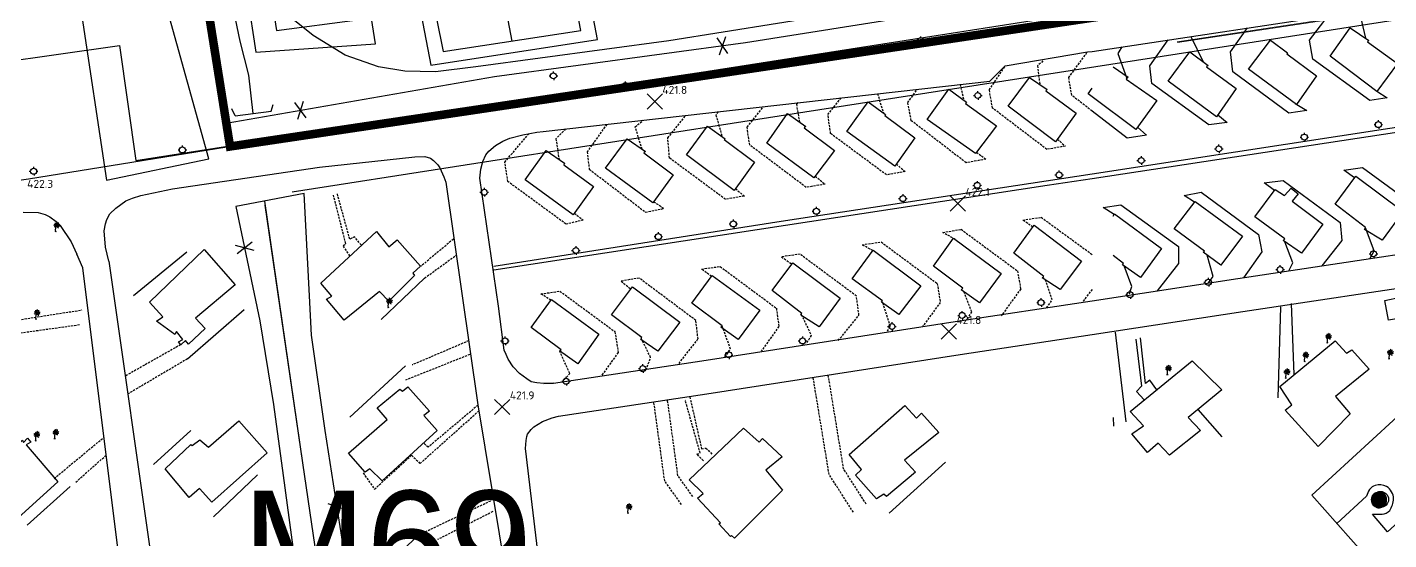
# Model space of a CAD drawing. Header units: metres. Extents: x 2 to 659295185, y -28 to 1124222152.
# Drawn here: x 656244.4 to 656563.3, y 1124216.8 to 1124336.9 of the extents above; entities that cross this region are included whole.
import ezdxf

# ---------------------------------------------------------------- set-up
doc = ezdxf.new("R2010")
doc.units = ezdxf.units.M
doc.header["$MEASUREMENT"] = 0
doc.linetypes.add('ACAD_ISO10W100', pattern=[18.5, 12, -3, 0.5, -3])
doc.linetypes.add('DASHED', pattern=[0.75, 0.5, -0.25])
doc.layers.get('0').update_dxf_attribs({"linetype": 'CONTINUOUS'})
doc.layers.add("a''brocal", color=220, linetype='CONTINUOUS', lineweight=15)
doc.layers.add('MANZANA URBA', color=30, linetype='ACAD_ISO10W100', lineweight=80)
for name, color, linetype in [('CANAL', 5, 'CONTINUOUS'), ('CARRET-PAV', 10, 'CONTINUOUS'), ('CASA', 7, 'CONTINUOUS'), ('CERCA', 7, 'CONTINUOUS'), ('CONCRETO', 7, 'DASHED'), ('MANZANA', 30, 'CONTINUOUS'), ('PALMERA', 3, 'CONTINUOUS'), ('Parcelas', 140, 'CONTINUOUS'), ('PARED', 7, 'CONTINUOUS'), ('PISCINA', 140, 'CONTINUOUS'), ('POSTE', 2, 'CONTINUOUS'), ('PUENTE', 7, 'CONTINUOUS'), ('PUNTO-ELEV', 7, 'CONTINUOUS')]:
    doc.layers.add(name, color=color, linetype=linetype)
doc.styles.add("PG'''Edf$0$Arial", font='arial.ttf')
doc.styles.add('SIMPLEX', font='SIMPLEX', dxfattribs={"width": 1.33})

# ---------------------------------------------------------------- blocks, each defined once
blk = doc.blocks.new('FENCTICK')
for p, q in [((-2, -4), (2, 4)), ((2, -4), (-2, 4))]:
    blk.add_line(p, q)
blk = doc.blocks.new('SPOTX')
for points in [[(-0.71, -0.71), (0, 0), (0.71, 0.71)], [(0.71, -0.71), (0, 0), (-0.71, 0.71)]]:
    blk.add_lwpolyline(points)
blk = doc.blocks.new('PALMERA')
at = {"layer": 'PALMERA'}
for points in [[(-1.23, 0.29, -0.633254), (0, 0, 0.424837), (1.47, -0.41)], [(-1.2, -0.41, -0.633254), (0, 0, 0.424837), (1.46, 0.44)], [(-0.69, -1.06, -0.633254), (0, 0, 0.424837), (0.88, 1.25)], [(-0.79, 0.99, -0.633254), (0, 0, 0.424837), (0.91, -1.23)], [(0, 0), (0, 0, 0.424837), (0.04, 1.52)]]:
    blk.add_lwpolyline(points, format="xyb", dxfattribs=at)
for centre, radius, start, end in [((3.67, -2.25), 4.3, 148.47066, 190.39807), ((-0.5, -3.71, -1.72), 0.688, 55.46637, 124.53363)]:
    blk.add_arc(centre, radius, start, end, dxfattribs=at)
blk = doc.blocks.new('POSTES')
at = {"layer": 'POSTE', "elevation": 431.35}
for points in [[(657805.97, 1127519.6), (657806.27, 1127519.61)], [(657806.94, 1127520.61), (657806.94, 1127520.31)], [(657807.68, 1127519.6), (657807.98, 1127519.61)], [(657807.07, 1127518.89), (657807.08, 1127518.59)]]:
    blk.add_lwpolyline(points, dxfattribs=at)
at = {"layer": 'POSTE', "color": 2}
blk.add_circle((657806.98, 1127519.6, 425.07), 0.7, dxfattribs=at)

msp = doc.modelspace()

# ---------------------------------------------------------------- hatches: boundary and pattern name
at = {"layer": 'PISCINA', "linetype": 'Continuous'}
h = msp.add_hatch(dxfattribs=at)
h.set_pattern_fill('DASH', color=256, scale=0.5, style=0)
h.set_pattern_definition([(0, (-206.493113, -356.56758), (0.0625, 0.0625), [0.0625, -0.0625])])
h.paths.add_polyline_path([(656559.1695, 1124226.1644, 1.00000453), (656562.9153, 1124226.1644, 1.00000453)])

# ---------------------------------------------------------------- linework, layer by layer
at = {"layer": "a''brocal", "elevation": 433.2399, "flags": 128}
for points in [[(656635.8867, 1124345.8732), (656635.8636, 1124346.0093), (656635.8636, 1124346.0093, 0.40919625), (656629.0456, 1124350.9367), (656513.8015, 1124333.4769)], [(656635.6896, 1124345.8397), (656635.6664, 1124345.9758, 0.40919625), (656629.0757, 1124350.739), (656513.8315, 1124333.2791)]]:
    msp.add_lwpolyline(points, format="xyb", dxfattribs=at)
at = {"layer": 'CANAL'}
for points, elevation in [([(656240.534, 1124700.9445), (656246.454, 1124657.7275), (656254.563, 1124607.9145), (656256.167, 1124591.5205), (656258.766, 1124576.3025), (656262.166, 1124554.5445), (656266.89, 1124521.9925), (656272.301, 1124489.2235), (656276.744, 1124452.7625), (656282.096, 1124408.4835), (656285.892, 1124387.5535), (656288.833, 1124366.0515), (656290.956, 1124352.1615), (656292.042, 1124344.1385), (656294.273, 1124333.5835), (656296.265, 1124325.6545), (656297.31, 1124316.6255)], 428.5125), ([(656240.534, 1124700.9445), (656246.454, 1124657.7275), (656254.563, 1124607.9145), (656256.167, 1124591.5205), (656258.766, 1124576.3025), (656262.166, 1124554.5445), (656266.89, 1124521.9925), (656272.301, 1124489.2235), (656276.744, 1124452.7625), (656282.096, 1124408.4835), (656285.892, 1124387.5535), (656288.833, 1124366.0515), (656290.956, 1124352.1615), (656292.042, 1124344.1385), (656294.273, 1124333.5835), (656296.265, 1124325.6545), (656297.31, 1124316.6255)], 428.5125), ([(656493.8615, 1124349.3857), (656471.045, 1124345.9415), (656394.706, 1124333.6785), (656349.49, 1124327.5795), (656340.062, 1124326.4035), (656332.875, 1124326.5915), (656326.697, 1124327.5865), (656318.879, 1124330.3165), (656311.412, 1124334.9435), (656305.898, 1124339.4135), (656301.422, 1124344.0165), (656296.948, 1124349.2675), (656292.666, 1124353.9855), (656290.091, 1124357.4825)], 428.2199), ([(656493.8615, 1124349.3857), (656471.045, 1124345.9415), (656394.706, 1124333.6785), (656349.49, 1124327.5795), (656340.062, 1124326.4035), (656332.875, 1124326.5915), (656326.697, 1124327.5865), (656318.879, 1124330.3165), (656311.412, 1124334.9435), (656305.898, 1124339.4135), (656301.422, 1124344.0165), (656296.948, 1124349.2675), (656292.666, 1124353.9855), (656290.091, 1124357.4825)], 428.2199), ([(656493.8615, 1124302.4424), (656421.034, 1124291.371), (656353.722, 1124280.796)], 859.7578), ([(656353.695, 1124280.055), (656415.444, 1124289.445), (656483.328, 1124299.829), (656493.8615, 1124301.4267)], 859.7578), ([(656300.0167, 1124296.1181), (656308.952, 1124234.7905), (656317.206, 1124178.4425)], 426.2108), ([(656300.133, 1124295.1595), (656308.952, 1124234.7905), (656317.206, 1124178.4425)], 426.2108)]:
    msp.add_lwpolyline(points, dxfattribs=dict(at, elevation=elevation))
at = {"layer": 'CANAL', "linetype": 'Continuous', "elevation": 428.4079, "flags": 128}
msp.add_lwpolyline([(656493.8615, 1124301.4267), (656541.606, 1124308.668), (656600.566, 1124317.654), (656600.797, 1124316.106), (656603.129, 1124316.4), (656602.81, 1124320.322), (656600.457, 1124320.106), (656600.72, 1124318.825), (656514.725, 1124305.614), (656493.8615, 1124302.4424)], dxfattribs=at)
at = {"layer": 'CARRET-PAV', "linetype": 'Continuous', "elevation": -2.535}
msp.add_lwpolyline([(656493.8615, 1124331.2225), (656624.274, 1124350.9205), (656628.207, 1124351.4975), (656630.185, 1124351.0755), (656632.441, 1124350.1035), (656634.413, 1124348.6075), (656636.255, 1124345.6375), (656636.898, 1124341.9765), (656642.946, 1124302.0485), (656646.27, 1124277.6285), (656652.492, 1124238.9895), (656651.917, 1124234.5155), (656649.908, 1124230.3705), (656647.031, 1124228.3745), (656639.522, 1124226.5795)], dxfattribs=at)
at = {"layer": 'CARRET-PAV'}
for points, elevation in [([(656493.8615, 1124338.6767), (656482.944, 1124336.9765), (656417.563, 1124326.8375), (656348.003, 1124317.3035), (656300.839, 1124310.3625), (656244.75, 1124301.3085), (656221.14, 1124297.9345)], 860.789), ([(656365.4441, 1124253.3952), (656367.736, 1124253.4785), (656365.4441, 1124253.3952), (656363.8186, 1124253.5362), (656362.4758, 1124253.8184), (656361.46, 1124254.4645), (656359.7194, 1124255.723), (656358.227, 1124257.3025), (656357.1044, 1124259.1089), (656356.6097, 1124260.167), (656356.175, 1124261.2055), (656354.851, 1124271.4915), (656350.486, 1124301.5345), (656350.6771, 1124303.625), (656351.142, 1124305.3935), (656351.8772, 1124307.007), (656352.521, 1124307.8245), (656354.1362, 1124309.1913), (656355.8305, 1124310.1777), (656357.5, 1124310.8575), (656360.4897, 1124311.6573), (656363.837, 1124312.2785), (656365.321, 1124312.4695), (656469.868, 1124324.2585), (656473.4914, 1124327.8011), (656492.8045, 1124331.0746), (656493.8615, 1124331.2225)], 860.1648), ([(656263.538, 1124282.0715), (656262.786, 1124285.3455), (656262.454, 1124289.1995), (656262.7443, 1124290.7891), (656263.118, 1124291.8105), (656263.7809, 1124293.1343), (656265.164, 1124294.4715), (656267.5128, 1124296.1693), (656269.116, 1124296.8235), (656271.0374, 1124297.4798), (656278.442, 1124299.0185), (656312.917, 1124304.1005), (656335.206, 1124306.5185), (656337.586, 1124306.5605), (656338.8635, 1124306.2225), (656339.62, 1124305.6695), (656340.6283, 1124304.6019), (656341.056, 1124303.9345), (656342.0402, 1124301.854), (656342.451, 1124300.5435), (656350.008, 1124248.3845)], 860.3989), ([(656243.471, 1124293.5035), (656247.0173, 1124293.4606), (656248.6558, 1124292.9934), (656249.756, 1124292.4755), (656251.2305, 1124291.3581), (656252.165, 1124290.4395), (656254.725, 1124286.5535), (656256.052, 1124283.7385)], 860.2038), ([(656275.7827, 1124143.511), (656266.815, 1124205.44), (656257.462, 1124280.461), (656256.052, 1124283.7385)], 1293.2381), ([(656263.538, 1124282.0715), (656273.818, 1124210.391), (656283.3623, 1124143.511)], 860.3989), ([(656263.538, 1124282.0715), (656273.818, 1124210.391), (656283.3623, 1124143.511)], 1291.7488), ([(656367.736, 1124253.4785), (656402.453, 1124258.711), (656461.772, 1124267.898), (656493.8615, 1124272.7754)], 1291.5147), ([(656380.4457, 1124143.511), (656378.116, 1124147.619), (656375.665, 1124150.98), (656373.891, 1124154.051), (656372.268, 1124156.585), (656371.126, 1124159.913), (656370.003, 1124167.356), (656366.431, 1124193.685), (656362.909, 1124223.119), (656361.18, 1124238.2), (656361.2864, 1124240.0458), (656361.4733, 1124240.9785), (656361.642, 1124241.54), (656362.4545, 1124242.6572), (656363.116, 1124243.208), (656365.163, 1124244.465), (656367.428, 1124245.357), (656368.8964, 1124245.7793), (656403.6291, 1124251.0142), (656462.9529, 1124260.2019), (656493.8615, 1124264.8998)], 1291.7164), ([(656350.008, 1124248.3845), (656358.287, 1124198.306), (656362.473, 1124167.892), (656364.927, 1124156.507), (656368.264, 1124149.86), (656371.407, 1124144.258), (656371.9154, 1124143.511)], 859.8756), ([(656350.008, 1124248.3845), (656358.287, 1124198.306), (656362.473, 1124167.892), (656364.927, 1124156.507), (656368.264, 1124149.86), (656371.407, 1124144.258), (656371.9154, 1124143.511)], 1291.2255)]:
    msp.add_lwpolyline(points, dxfattribs=dict(at, elevation=elevation))
at = {"layer": 'CARRET-PAV', "linetype": 'Continuous', "flags": 128}
for points, elevation in [([(656493.8615, 1124272.7754), (656528.019, 1124277.967), (656575.581, 1124285.163), (656580.458, 1124284.815), (656584.974, 1124284.284), (656587.943, 1124283.147), (656592.438, 1124281.06), (656598.499, 1124277.3), (656602.5447, 1124273.7276), (656607.068, 1124267.764), (656609.872, 1124262.375), (656611.975, 1124256.138), (656613.291, 1124250.967), (656614.516, 1124243.948), (656614.838, 1124237.955), (656615.493, 1124232.919), (656615.618, 1124230.921), (656617.09, 1124228.423), (656619.048, 1124226.673), (656621.068, 1124225.17), (656623.472, 1124224.734), (656627.017, 1124225.238), (656639.522, 1124226.5795)], 428.8149), ([(656493.8615, 1124264.8998), (656529.1864, 1124270.2689), (656575.8901, 1124277.335)], 429.0166)]:
    msp.add_lwpolyline(points, dxfattribs=dict(at, elevation=elevation))
at = {"layer": 'CASA', "linetype": 'Continuous'}
for points, elevation in [([(656535.648, 1124333.853), (656539.651, 1124330.842), (656539.468, 1124330.613), (656546.425, 1124325.447), (656541.711, 1124318.765), (656530.491, 1124327.073)], 431.5593), ([(656554.326, 1124336.746), (656558.669, 1124333.747), (656558.389, 1124333.477), (656565.401, 1124328.36), (656560.515, 1124321.835), (656549.585, 1124330.07)], 431.6379), ([(656516.722, 1124331.109), (656521.032, 1124327.868), (656520.653, 1124327.626), (656527.617, 1124322.511), (656522.983, 1124315.916), (656511.646, 1124324.208)], 431.5691), ([(656550.796, 1124295.409), (656555.6, 1124301.945), (656566.706, 1124293.693), (656561.824, 1124286.949), (656557.626, 1124289.474), (656557.906, 1124289.921)], 432.1091), ([(656531.995, 1124292.472), (656536.741, 1124298.837), (656538.935, 1124297.457), (656540.492, 1124299.133), (656542.083, 1124297.858), (656540.71, 1124296.082), (656547.874, 1124290.723), (656542.868, 1124283.92), (656538.615, 1124286.875), (656539.029, 1124287.312)], 432.1091), ([(656513.096, 1124289.627), (656518.006, 1124296.072), (656529.053, 1124287.888), (656524.008, 1124281.106), (656524.086, 1124281.284), (656524.009, 1124281.126), (656519.858, 1124284.153), (656520.158, 1124284.429)], 431.9618), ([(656563.245, 1124268.233), (656562.399, 1124272.833), (656566.076, 1124273.665), (656566.93, 1124268.827)], 432.4134), ([(656550.751, 1124263.434), (656553.403, 1124260.499), (656554.708, 1124261.294), (656558.754, 1124256.77), (656550.896, 1124250.331), (656554.309, 1124246.321), (656546.828, 1124238.642), (656539.062, 1124247.124), (656540.669, 1124248.424), (656537.828, 1124252.704)], 432.0502), ([(656517.298, 1124258.715), (656524.251, 1124251.918), (656516.32, 1124245.444), (656519.205, 1124242.386), (656511.984, 1124236.61), (656509.303, 1124239.441), (656506.798, 1124237.216), (656503.137, 1124241.636), (656505.927, 1124243.493), (656502.746, 1124246.825)], 431.8146)]:
    msp.add_lwpolyline(points, close=True, dxfattribs=dict(at, elevation=elevation))
for points, elevation in [([(656498.7495, 1124327.5887), (656502.292, 1124325.138), (656501.859, 1124324.739), (656509.028, 1124319.702), (656504.12, 1124312.935), (656493.8615, 1124320.5727)], 431.4906), ([(656498.7495, 1124292.6171), (656499.129, 1124293.12), (656510.136, 1124285.036), (656505.19, 1124278.226), (656501.007, 1124281.181), (656501.167, 1124281.535), (656498.7495, 1124283.3959)], 431.8342)]:
    msp.add_lwpolyline(points, dxfattribs=dict(at, elevation=elevation))
at = {"layer": 'CASA'}
for points, elevation in [([(656479.154, 1124325.109), (656483.319, 1124322.26), (656482.981, 1124321.962), (656490.091, 1124316.736), (656485.278, 1124309.988), (656474.155, 1124318.399)], 862.7423), ([(656460.294, 1124322.368), (656464.414, 1124319.35), (656464.167, 1124319.002), (656471.477, 1124313.788), (656466.51, 1124307.27), (656455.247, 1124315.244)], 862.8012), ([(656441.4, 1124319.377), (656445.488, 1124316.449), (656445.325, 1124316.21), (656452.351, 1124310.93), (656447.616, 1124304.343), (656436.37, 1124312.422)], 862.7521), ([(656422.495, 1124316.681), (656426.765, 1124313.631), (656426.385, 1124313.299), (656433.503, 1124307.962), (656428.699, 1124301.581), (656417.653, 1124309.682)], 862.8503), ([(656403.775, 1124313.693), (656407.874, 1124310.739), (656407.641, 1124310.588), (656414.818, 1124305.23), (656410.016, 1124298.648), (656398.888, 1124306.95)], 862.4871), ([(656384.988, 1124310.745), (656389.231, 1124307.735), (656388.824, 1124307.45), (656395.764, 1124302.284), (656390.978, 1124295.71), (656379.907, 1124303.858)], 862.5951), ([(656365.967, 1124307.974), (656370.288, 1124305.003), (656370.104, 1124304.656), (656377.079, 1124299.526), (656372.315, 1124292.949), (656361.076, 1124301.127)], 862.4576), ([(656475.515, 1124283.941), (656480.316, 1124290.476), (656491.353, 1124282.078), (656486.402, 1124275.389), (656482.151, 1124278.133), (656482.545, 1124278.497)], 863.1056), ([(656326.2486, 1124289.0465), (656329.153, 1124285.398), (656331.127, 1124287.064), (656336.521, 1124280.888), (656334.726, 1124279.243), (656335.146, 1124278.734), (656329.149, 1124272.722), (656326.913, 1124274.953), (656318.666, 1124268.276), (656314.5, 1124273.16), (656315.82, 1124273.881), (656313.187, 1124276.887)], 863.351), ([(656461.383, 1124287.485), (656472.535, 1124279.206), (656467.501, 1124272.324), (656463.218, 1124275.342), (656463.611, 1124275.745), (656456.692, 1124280.917)], 863.2332), ([(656285.9038, 1124284.8106), (656293.156, 1124276.528), (656283.884, 1124268.728), (656286.155, 1124266.275), (656282.207, 1124262.592), (656281.511, 1124263.487), (656280.382, 1124262.469), (656279.848, 1124263.177), (656280.859, 1124263.733), (656279.387, 1124265.58), (656279, 1124264.866), (656274.692, 1124268.01), (656276.172, 1124269.028), (656273.121, 1124272.47)], 863.2037), ([(656437.674, 1124277.909), (656442.564, 1124284.614), (656453.74, 1124276.293), (656448.614, 1124269.531), (656444.534, 1124272.423), (656444.764, 1124272.751)], 863.2136), ([(656418.897, 1124275.196), (656423.747, 1124281.702), (656434.868, 1124273.387), (656429.911, 1124266.645), (656425.66, 1124269.419), (656425.893, 1124269.831)], 863.0761), ([(656400.138, 1124272.257), (656404.875, 1124278.68), (656416.061, 1124270.589), (656410.928, 1124263.709), (656406.874, 1124266.573), (656407.192, 1124266.914)], 863.1743), ([(656381.303, 1124269.476), (656386.172, 1124276.04), (656397.278, 1124267.731), (656392.131, 1124260.948), (656388.161, 1124263.719), (656388.397, 1124264.157)], 862.8503), ([(656367.235, 1124273.111), (656378.284, 1124264.983), (656373.389, 1124258.029), (656369.138, 1124261.045), (656369.484, 1124261.32), (656362.435, 1124266.507)], 862.4576), ([(656333.589, 1124252.608), (656338.626, 1124246.902), (656337.325, 1124245.878), (656340.452, 1124242.368), (656327.582, 1124230.591), (656324.678, 1124233.425), (656323.559, 1124232.624), (656319.701, 1124237.073), (656328.78, 1124244.989), (656326.385, 1124247.713), (656331.684, 1124252.048), (656332.348, 1124251.566)], 863.0663), ([(656436.972, 1124236.736), (656449.997, 1124248.213), (656452.734, 1124245.284), (656453.896, 1124246.416), (656457.966, 1124241.896), (656449.882, 1124235.462), (656452.493, 1124232.655), (656445.702, 1124226.935), (656445.085, 1124227.508), (656443.357, 1124226.389), (656438.461, 1124231.942), (656439.852, 1124233.24)], 863.6259), ([(656294.001, 1124244.665), (656300.629, 1124237.191), (656287.683, 1124225.593), (656284.776, 1124228.831), (656282.369, 1124226.666), (656276.721, 1124233.411), (656282.784, 1124239.07), (656283.102, 1124238.851), (656284.846, 1124240.195), (656286.864, 1124238.444)], 863.2626), ([(656412.1836, 1124242.9681), (656415.905, 1124239.663), (656416.681, 1124240.497), (656421.222, 1124236.231), (656417.409, 1124233.11), (656421.372, 1124228.435), (656410.08, 1124217.198), (656409.368, 1124217.804), (656409.14, 1124217.567), (656406.445, 1124220.493), (656406.823, 1124220.749), (656401.418, 1124226.51), (656402.736, 1124227.601), (656399.4912, 1124230.8498)], 863.5277), ([(656232.196, 1124226.319), (656240.875, 1124234.288), (656238.919, 1124236.593), (656243.34, 1124240.156), (656243.579, 1124239.611), (656244.529, 1124240.621), (656245.292, 1124239.653), (656244.196, 1124238.998), (656251.611, 1124230.365), (656238.931, 1124218.863)], 863.6161)]:
    msp.add_lwpolyline(points, close=True, dxfattribs=dict(at, elevation=elevation))
at = {"layer": 'CASA', "elevation": 862.8405}
msp.add_lwpolyline([(656493.8615, 1124320.5727), (656492.894, 1124321.293), (656493.8615, 1124322.5819)], dxfattribs=at)
at = {"layer": 'CERCA'}
for points, elevation in [([(656093.986, 1124323.2805), (656166.703, 1124334.3145), (656284.749, 1124353.1385), (656291.057, 1124314.4135), (656353.847, 1124325.3255), (656412.652, 1124333.2735), (656480.293, 1124344.0955), (656493.8615, 1124346.0625)], 431.4872), ([(656093.986, 1124323.2805), (656166.703, 1124334.3145), (656284.749, 1124353.1385), (656291.057, 1124314.4135), (656353.847, 1124325.3255), (656412.652, 1124333.2735), (656480.293, 1124344.0955), (656493.8615, 1124346.0625)], 431.4872), ([(656331.0934, 1124143.511), (656329.644, 1124147.281), (656327.171, 1124159.698), (656324.063, 1124175.637), (656320.866, 1124195.936), (656318.509, 1124214.914), (656314.248, 1124242.35), (656311.04, 1124264.715), (656310.553, 1124273.975), (656309.303, 1124297.892), (656293.313, 1124294.874), (656298.94, 1124268.109), (656302.115, 1124248.469), (656304.355, 1124231.854), (656307.205, 1124210.99), (656310.275, 1124193.184), (656313.104, 1124174.667), (656316.347, 1124157.06), (656317.813, 1124144.116), (656317.9611, 1124143.511)], 861.4268)]:
    msp.add_lwpolyline(points, dxfattribs=dict(at, elevation=elevation))
at = {"layer": 'CONCRETO', "linetype": 'Continuous'}
for points, elevation in [([(656556.3661, 1124340.6634), (656557.8459, 1124334.3155)], 428.8149), ([(656560.5694, 1124321.9076), (656562.992, 1124320.323), (656558.889, 1124319.712), (656545.552, 1124329.409), (656544.766, 1124333.801), (656549.1431, 1124339.5724)], 431.6379), ([(656523.2723, 1124316.3277), (656525.486, 1124314.534), (656521.156, 1124314.01), (656507.854, 1124323.693), (656507.402, 1124327.838), (656511.6978, 1124333.9165)], 431.5691), ([(656516.9876, 1124334.7155), (656519.8911, 1124328.726)], 428.8149), ([(656526.297, 1124331.087), (656530.2501, 1124336.7187)], 431.5593), ([(656500.8363, 1124332.276), (656499.841, 1124330.686), (656501.963, 1124324.832)], 428.2803), ([(656541.4214, 1124318.9795), (656544.149, 1124317.399), (656539.949, 1124316.704), (656526.841, 1124326.393), (656526.297, 1124331.087)], 431.5593), ([(656504.4733, 1124313.4221), (656506.585, 1124311.586), (656502.094, 1124310.901), (656493.8615, 1124317.2324)], 431.4906), ([(656555.3213, 1124301.5658), (656552.809, 1124303.376), (656557.188, 1124303.976), (656570.517, 1124294.243), (656571.132, 1124289.964), (656567.1221, 1124283.8832)], 432.1091), ([(656536.5887, 1124298.6328), (656534.148, 1124300.392), (656538.575, 1124300.997), (656551.959, 1124291.136), (656552.308, 1124286.881), (656547.6939, 1124280.9438)], 432.1091), ([(656517.8726, 1124295.897), (656515.416, 1124297.447), (656519.428, 1124298.233), (656532.834, 1124288.343), (656533.617, 1124284.263), (656529.276, 1124278.162)], 431.9618), ([(656496.4621, 1124294.6085), (656500.573, 1124295.234), (656514.1, 1124285.511), (656514.05, 1124281.489), (656509.0899, 1124275.09)], 431.8342), ([(656499.0298, 1124292.9886), (656496.4621, 1124294.6085)], 431.8342), ([(656558.8938, 1124282.6383), (656559.926, 1124284.444), (656557.8848, 1124289.8872)], 428.9086), ([(656539.95, 1124279.814), (656540.866, 1124281.648), (656538.9886, 1124286.6155)], 428.7025), ([(656521.0459, 1124276.9072), (656522.18, 1124278.45), (656520.8335, 1124283.4417)], 428.7025), ([(656502.579, 1124274.388), (656503.191, 1124276.156), (656501.3251, 1124280.9564)], 428.7221), ([(656537.942, 1124271.3873), (656537.364, 1124250.025)], 429.1344), ([(656541.1937, 1124255.4986), (656540.548, 1124272.129)], 429.7726), ([(656501.858, 1124244.446), (656499.293, 1124265.465)], 429.1737), ([(656504.086, 1124263.771), (656505.431, 1124252.798), (656504.233, 1124251.535), (656506.0766, 1124249.5463)], 429.3504), ([(656509.0137, 1124251.9462), (656507.383, 1124254.21), (656506.333, 1124253.368), (656505.161, 1124264.062)], 429.3504), ([(656498.7495, 1124245.4157), (656498.894, 1124243.437)], 428.9872)]:
    msp.add_lwpolyline(points, dxfattribs=dict(at, elevation=elevation))
at = {"layer": 'CONCRETO'}
for points, elevation in [([(656493.8615, 1124317.2324), (656489.09, 1124320.902), (656488.369, 1124325.06), (656492.7487, 1124331.0544)], 862.8405), ([(656485.7465, 1124310.6449), (656487.579, 1124309.032), (656483.255, 1124308.246), (656470.524, 1124317.928), (656469.772, 1124322.173), (656473.493, 1124327.763)], 862.7423), ([(656482.338, 1124328.978), (656481.046, 1124327.825), (656481.5943, 1124323.4398)], 859.6008), ([(656443.5642, 1124321.3341), (656444.997, 1124316.8008)], 859.8167), ([(656466.7617, 1124307.6003), (656468.959, 1124305.968), (656464.349, 1124305.106), (656451.51, 1124314.977), (656450.665, 1124319.204), (656452.9659, 1124322.3708)], 862.8012), ([(656462.927, 1124323.5052), (656462.927, 1124323.5052), (656463.7867, 1124319.8095)], 859.4535), ([(656429.0104, 1124301.9946), (656431.295, 1124300.104), (656426.89, 1124299.348), (656413.677, 1124309.265), (656413.026, 1124313.483), (656416.9256, 1124318.2894)], 862.8503), ([(656424.899, 1124319.2354), (656424.604, 1124318.836), (656425.2946, 1124314.6813)], 859.7578), ([(656447.9687, 1124304.8336), (656450.103, 1124303.069), (656445.679, 1124302.276), (656432.614, 1124311.947), (656431.975, 1124316.403), (656435.1423, 1124320.4379)], 862.7521), ([(656388.4644, 1124308.2789), (656386.816, 1124313.55), (656388.6948, 1124315.0972)], 862.5951), ([(656410.3149, 1124299.0578), (656412.41, 1124297.311), (656407.981, 1124296.535), (656394.875, 1124306.225), (656394.477, 1124310.946), (656398.7114, 1124316.1926)], 862.4871), ([(656406.2612, 1124317.0944), (656405.754, 1124316.289), (656407.2071, 1124311.2197)], 859.8364), ([(656372.5872, 1124293.3248), (656374.691, 1124291.679), (656370.642, 1124290.742), (656357.039, 1124300.694), (656356.296, 1124305.264), (656361.9109, 1124311.9038)], 862.4576), ([(656370.5322, 1124313.049), (656368.275, 1124310.743), (656369.0025, 1124305.8869)], 859.64), ([(656380.168, 1124314.11), (656375.577, 1124307.676), (656376.093, 1124303.6), (656389.256, 1124293.551), (656393.513, 1124294.39), (656391.1653, 1124295.9672)], 859.7284), ([(656320.0375, 1124283.3134), (656318.403, 1124285.706), (656319.053, 1124286.157), (656316.124, 1124297.735)], 860.6316), ([(656322.6951, 1124285.8507), (656321.104, 1124287.761), (656319.995, 1124287.197), (656317.029, 1124297.994)], 860.5334), ([(656479.9983, 1124290.0435), (656477.589, 1124291.701), (656481.918, 1124292.342), (656493.8615, 1124283.6408)], 863.1056), ([(656461.8101, 1124287.168), (656458.891, 1124288.783), (656463.158, 1124289.521), (656476.361, 1124279.791), (656477.121, 1124275.543), (656472.567, 1124269.241)], 863.2332), ([(656344.257, 1124287.208), (656336.662, 1124280.885)], 859.8364), ([(656442.5029, 1124284.5302), (656439.969, 1124285.898), (656444.424, 1124286.574), (656457.561, 1124276.841), (656458.3, 1124272.416), (656454.174, 1124266.768)], 863.2136), ([(656337.51, 1124278.089), (656344.997, 1124283.544)], 860.3174), ([(656434.404, 1124263.469), (656439.249, 1124269.373), (656438.651, 1124273.889), (656425.45, 1124283.689), (656421.121, 1124283.091), (656423.5115, 1124281.3861)], 859.8462), ([(656404.7193, 1124278.4689), (656402.348, 1124280.222), (656406.737, 1124280.812), (656419.903, 1124271.035), (656420.482, 1124266.745), (656416.378, 1124260.994)], 863.1743), ([(656397.1, 1124258.098), (656401.551, 1124263.837), (656401.06, 1124268.158), (656387.78, 1124278.082), (656383.522, 1124277.402), (656385.8219, 1124275.568)], 859.6597), ([(656483.2024, 1124271.1389), (656484.506, 1124272.97), (656482.9312, 1124277.6294)], 860.0229), ([(656367.0972, 1124272.9214), (656364.763, 1124274.384), (656369.2, 1124275.044), (656382.102, 1124265.543), (656382.839, 1124260.666), (656378.9084, 1124255.1624)], 862.4576), ([(656464.656, 1124268.53), (656465.67, 1124270.227), (656463.8195, 1124274.9182)], 860.0229), ([(656493.8615, 1124275.4398), (656491.5317, 1124272.4053)], 863.1056), ([(656237.9021, 1124267.6165), (656257.262, 1124270.627)], 860.1309), ([(656445.916, 1124265.661), (656446.596, 1124266.753), (656444.831, 1124272.387)], 859.9247), ([(656256.707, 1124267.11), (656240.75, 1124264.9)], 859.9836), ([(656407.856, 1124259.623), (656409.183, 1124261.463), (656407.192, 1124266.914)], 859.7677), ([(656425.7478, 1124269.5742), (656428.059, 1124264.65), (656426.871, 1124262.737)], 863.0761), ([(656389.639, 1124257.295), (656390.457, 1124259.499), (656387.9946, 1124264.4588)], 859.532), ([(656280.3632, 1124262.4808), (656267.3996, 1124255.1458)], 860.1309), ([(656347.824, 1124263.405), (656334.639, 1124257.762)], 860.0916), ([(656370.213, 1124254.261), (656371.51, 1124255.767), (656369.138, 1124261.045)], 859.9836), ([(656281.9466, 1124259.1584), (656268.0025, 1124250.9414)], 860.4941), ([(656333.081, 1124254.249), (656348.2808, 1124260.3062)], 860.4352), ([(656437.9423, 1124223.2206), (656432.2596, 1124232.0737), (656428.522, 1124254.8346)], 861.0341), ([(656440.942, 1124225.146), (656435.658, 1124233.378), (656432.0471, 1124255.4341)], 861.0341), ([(656350.033, 1124248.316), (656338.343, 1124238.472), (656337.415, 1124239.324)], 860.1505), ([(656397.6873, 1124225.0539), (656393.7457, 1124230.5619), (656391.2029, 1124249.1252)], 860.6905), ([(656400.323, 1124226.94), (656396.848, 1124231.796), (656394.414, 1124249.565)], 860.6905), ([(656402.81, 1124235.313), (656401.305, 1124236.848), (656402.046, 1124237.132), (656398.552, 1124249.51)], 859.7971), ([(656399.634, 1124250.264), (656402.379, 1124238.102), (656403.407, 1124238.287), (656404.873, 1124236.766)], 859.7971), ([(656323.116, 1124232.435), (656325.801, 1124228.624), (656334.448, 1124236.585), (656336.454, 1124234.663), (656350.2382, 1124246.9925)], 860.6709), ([(656250.726, 1124231.133), (656262.4583, 1124240.8323)], 860.8083), ([(656255.809, 1124230.284), (656262.928, 1124236.6083)], 860.2487), ([(656336.968, 1124218.337), (656353.268, 1124226.052)], 860.4843), ([(656353.48, 1124223.383), (656340.57, 1124216.833)], 860.4843)]:
    msp.add_lwpolyline(points, dxfattribs=dict(at, elevation=elevation))
at = {"layer": 'CONCRETO', "linetype": 'Continuous', "elevation": 429.7726}
msp.add_lwpolyline([(656573.2885, 1124227.935), (656563.07, 1124218.681), (656559.551, 1124222.746), (656561.76, 1124222.766, 0.23610568), (656563.549, 1124223.681, 0.15824163), (656564.45, 1124226.396, 0.27382778), (656562.793, 1124229.237, 0.20455143), (656560.157, 1124229.514, 0.16314116), (656558.848, 1124228.575, 0.1035401), (656558.139, 1124226.982), (656551.1723, 1124220.5695)], format="xyb", dxfattribs=at)
at = {"layer": 'MANZANA', "lineweight": -3}
for p, q in [((656326, 1124333), (656269, 1124699)), ((656242, 1124694), (656298, 1124331)), ((656378, 1124334), (656371, 1124371)), ((656332, 1124364), (656339, 1124328)), ((656269.868, 1124305.6169), (656631.6249, 1124362.2419)), ((656339, 1124328), (656378, 1124334)), ((656092.6493, 1124307.8364), (656266.0204, 1124332.5779)), ((656266.0204, 1124332.5779), (656269.868, 1124305.6169)), ((656298, 1124331), (656326, 1124333))]:
    msp.add_line(p, q, dxfattribs=at)
at = {"layer": 'MANZANA', "lineweight": -2}
for p, q in [((656608.802, 1124345.3728), (656513.7604, 1124330.5858)), ((656513.7604, 1124330.5858), (656420.5741, 1124316.0187)), ((656420.5741, 1124316.0187), (656306.4846, 1124298.2623))]:
    msp.add_line(p, q, dxfattribs=at)
at = {"layer": 'MANZANA URBA', "const_width": 2, "elevation": 431.8481}
msp.add_lwpolyline([(656355.8205, 1124724.4855), (656552.068, 1124752.702), (656566.929, 1124753.861), (656570.054, 1124752.777), (656572.016, 1124751.345), (656574.1268, 1124748.8457), (656575.418, 1124746.243), (656575.8434, 1124744.5896), (656576.58, 1124734.9575), (656633.007, 1124367.9395), (656632.2234, 1124364.0766), (656631.9415, 1124363.1111), (656631.2061, 1124361.755), (656630.0492, 1124360.5508), (656628.5702, 1124359.6981), (656627.1492, 1124359.3231), (656602.0496, 1124355.5036), (656512.5694, 1124341.8873), (656291.9428, 1124308.9265), (656284.889, 1124353.1609), (656090.4356, 1124322.5221), (656035.9316, 1124486.7198)], dxfattribs=at)
at = {"layer": 'MANZANA URBA', "elevation": 429.2343}
msp.add_lwpolyline([(656187.8005, 1124031.908), (656187.701, 1124031.956), (656090.4356, 1124322.5221), (656284.749, 1124353.1385), (656291.057, 1124314.4135), (656291.9428, 1124308.9265), (656620.508, 1124357.8535), (656625.917, 1124359.3147), (656628.258, 1124359.7947), (656628.207, 1124351.4975), (656630.185, 1124351.0755), (656632.441, 1124350.1035), (656634.413, 1124348.6075), (656636.255, 1124345.6375)], dxfattribs=at)
at = {"layer": 'Parcelas', "lineweight": -3}
msp.add_line((656351.7615, 1124365.2168), (656357.9702, 1124333.6437), dxfattribs=at)
for points in [[(656302.8522, 1124336.0767), (656321.7605, 1124338.6011), (656266.2064, 1124693.2928), (656247.2122, 1124691.3302), (656302.8522, 1124336.0767)], [(656335.6106, 1124362.2146), (656341.8308, 1124331.1479), (656374.1096, 1124336.1394), (656367.9123, 1124368.2189), (656335.6106, 1124362.2146)], [(656263, 1124301), (656287, 1124306), (656277, 1124342), (656257, 1124341), (656263, 1124301), (656263, 1124301)]]:
    msp.add_lwpolyline(points, dxfattribs=at)
at = {"layer": 'PARED'}
for points, elevation in [([(656281.838, 1124284.204), (656269.363, 1124273.918)], 862.9092), ([(656327.353, 1124268.405), (656337.51, 1124278.089)], 862.7816), ([(656281.9466, 1124259.1584), (656295.268, 1124270.772)], 862.2809), ([(656320.012, 1124245.546), (656333.033, 1124257.512)], 860.0916), ([(656580.804, 1124245.505), (656573.89, 1124253.497), (656545.278, 1124227.217), (656569.662, 1124199.717), (656596.596, 1124225.27), (656593.831, 1124227.699)], 431.9127), ([(656518.6031, 1124247.3077), (656524.252, 1124240.934)], 431.8146), ([(656282.758, 1124242.39), (656274.024, 1124234.401)], 862.2318), ([(656446.335, 1124222.986), (656459.544, 1124234.971)], 862.7816), ([(656288.055, 1124222.144), (656298.388, 1124231.978)], 862.2318), ([(656244.465, 1124220.199), (656254.535, 1124229.289)], 862.4969), ([(656336.414, 1124218.087), (656327.424, 1124209.931)], 862.5362)]:
    msp.add_lwpolyline(points, dxfattribs=dict(at, elevation=elevation))
at = {"layer": 'PISCINA'}
msp.add_circle((656561.397, 1124226.243, 429.7922), 1.8729, dxfattribs=at)
at = {"layer": 'PUENTE', "elevation": 428.5125}
for points in [[(656301.569, 1124317.2005), (656302.012, 1124318.7595)], [(656301.569, 1124317.2005), (656302.012, 1124318.7595)], [(656293.157, 1124316.1235), (656292.348, 1124317.7355)], [(656293.157, 1124316.1235), (656292.348, 1124317.7355)], [(656293.157, 1124316.1235), (656301.569, 1124317.2005)], [(656293.157, 1124316.1235), (656301.569, 1124317.2005)]]:
    msp.add_lwpolyline(points, dxfattribs=at)

# ---------------------------------------------------------------- block references
at = {"layer": 'CERCA'}
for p, xscale, yscale, zscale, rotation in [((656407.3076, 1124332.5512, 431.4872), 0.4999999999995702, 0.4999999999995702, 0.4999999999995702, 7.697370629269702), ((656308.4738, 1124317.4403, 431.4872), 0.4999999999563583, 0.4999999999563583, 0.4999999999563583, 9.85872111144115), ((656308.4738, 1124317.4403, 431.4872), 0.4999999999563583, 0.4999999999563583, 0.4999999999563583, 9.85872111144115), ((656295.3394, 1124285.2357, 861.4562), 0.4999999999854648, 0.4999999999854648, 0.4999999999854648, 281.872797778434), ((656317.02, 1124224.5017, 861.4562), 0.4999999999874764, 0.4999999999874764, 0.4999999999874764, 98.82790349616424)]:
    msp.add_blockref('FENCTICK', p, dxfattribs=dict(at, xscale=xscale, yscale=yscale, zscale=zscale, rotation=rotation))
at = {"layer": 'PALMERA', "xscale": 0.5, "yscale": 0.5, "zscale": 0.5}
for p in [(656251.335, 1124290.507, 869.2218), (656329.254, 1124272.704, 869.2218), (656246.731, 1124269.986, 867.1601), (656246.687, 1124241.466, 867.1994), (656251.112, 1124241.969, 867.2289), (656385.387, 1124224.526, 869.32)]:
    msp.add_blockref('PALMERA', p, dxfattribs=at)
at = {"layer": 'PALMERA', "linetype": 'Continuous', "xscale": 0.5, "yscale": 0.5, "zscale": 0.5}
for p in [(656549.203, 1124264.443, 433.0712), (656543.8711, 1124260.0638, 436.0851), (656563.676, 1124260.679, 435.5844), (656511.709, 1124256.97, 438.4217), (656539.472, 1124256.1463, 434.8481)]:
    msp.add_blockref('PALMERA', p, dxfattribs=at)
at = {"layer": 'POSTE'}
for p in [(-1353.2668, -3185.8881, 3.7202), (-1439.2978, -3194.1234, 3.7202), (-1422.4157, -3196.4185, 3.7202), (-1339.8962, -3198.7136, 3.7202), (-1526.1888, -3211.4784, 3.9055), (-1561.0378, -3216.4743, 3.9055), (-1320.8533, -3217.3443, 3.7202), (-1455.5045, -3221.3945, 3.7202), (-1340.0313, -3219.7744, 3.7202), (-1357.4536, -3222.8795, 3.7202), (-1377.712, -3225.8496, 3.7202), (-1397.1601, -3228.8198, 3.7202), (-1414.7175, -3231.7899, 3.7202), (-1434.0306, -3235.03, 3.7202), (-1325.0996, -3247.2411, 3.7202), (-1343.5724, -3250.241, 3.7202), (-1360.0196, -3252.8507, 3.7202), (-1450.6425, -3256.2258, 3.7202), (-1380.9534, -3256.2258, 3.7202), (-1398.2406, -3259.466, 3.7202), (-1418.364, -3262.7061, 3.7202), (-1436.3265, -3265.6762, 3.7202)]:
    msp.add_blockref('POSTES', p, dxfattribs=at)
at = {"layer": 'POSTE', "linetype": 'Continuous'}
for p in [(-1246.0798, -3205.5409, 4.285), (-1263.4268, -3208.4699, 4.2948), (-1283.4578, -3211.2209, 4.0592), (-1301.6238, -3213.9609, 3.9021), (-1247.2308, -3235.8049, 3.7451), (-1269.0908, -3239.4919, 4.0101), (-1285.9138, -3242.4809, 3.6567), (-1304.2528, -3245.3759, 3.6862)]:
    msp.add_blockref('POSTES', p, dxfattribs=at)
at = {"layer": 'PUNTO-ELEV', "xscale": 2.5, "yscale": 2.5, "zscale": 2.5}
for p in [(656391.422, 1124319.4775, 428.5613), (656391.422, 1124319.4775, 428.5613), (656462.421, 1124295.565, 860.2389), (656460.306, 1124265.58, 859.9444), (656355.699, 1124247.9, 860.0229)]:
    msp.add_blockref('SPOTX', p, dxfattribs=at)

# ---------------------------------------------------------------- texts
at = {"layer": 'MANZANA URBA', "insert": (656294.7436, 1124228.2915, 432.8872), "char_height": 25, "attachment_point": 1, "style": "PG'''Edf$0$Arial"}
msp.add_mtext_dynamic_manual_height_columns('{\\LM69}', width=462.357999, gutter_width=12.5, heights=[0], dxfattribs=at)
at = {"layer": 'PUNTO-ELEV', "style": 'SIMPLEX'}
for s, p in [('421.8', (656393.1898, 1124321.2453, 428.5613)), ('421.8', (656393.1898, 1124321.2453, 428.5613)), ('422.3', (656244.4258, 1124299.2323, 429.0295)), ('422.3', (656244.4258, 1124299.2323, 429.0295)), ('422.1', (656464.1888, 1124297.3328, 860.2389)), ('421.8', (656462.0738, 1124267.3478, 859.9444)), ('421.9', (656357.4668, 1124249.6678, 860.0229))]:
    msp.add_text(s, height=1.875, dxfattribs=at).set_placement(p)

doc.saveas('drawing.dxf')
